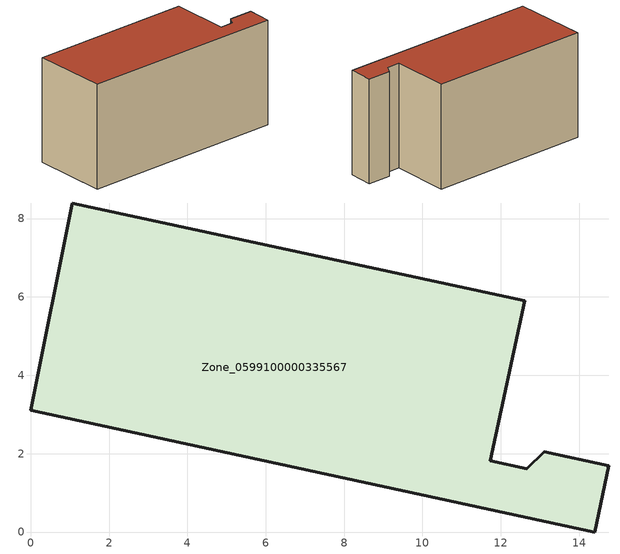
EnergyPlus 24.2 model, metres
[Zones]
Zone_0599100000335567
 floor ground (C_G): 12.61,5.91 11.73,1.82 12.66,1.62 13.11,2.05 14.76,1.69 14.4,0 0,3.1 1.06,8.4 z0
 wall outside (C_F): 14.4,0 14.76,1.69 13.11,2.05 12.66,1.62 11.73,1.82 12.61,5.91 1.06,8.4 0,3.1 14.4,0 z0:7.56
 roof outside (C_R): 1.06,8.4 0,3.1 14.4,0 14.76,1.69 13.11,2.05 12.66,1.62 11.73,1.82 12.61,5.91 z7.56
[BUILDING]
Pand.0599100000335567: North Axis=0; Terrain=City; Loads Convergence Tolerance Value=0.04; Temperature Convergence Tolerance Value=0.4; Solar Distribution=FullExterior; Maximum Number of Warmup Days=25; Minimum Number of Warmup Days=1
[Site:Location]
Rotterdam.The.Hague.AP_ZH_NLD Design_Conditions: Latitude=51.96; Longitude=4.45; Time Zone=1; Elevation=-4.5
[SITE:GROUNDTEMPERATURE:BUILDINGSURFACE]
18, 18, 18, 18, 18, 18, 18, 18, 18, 18, 18, 18
[MATERIAL] Thermal Absorptance=0.9; Solar Absorptance=0.7; Visible Absorptance=0.7
Name | Roughness | Thickness | Conductivity | Density | Specific Heat
G.TI.1975-1991 | MediumSmooth | 0.15 | 0.288461 | 540 | 1210
F.TI.1975-1991 | Rough | 0.3 | 0.230769 | 1920 | 840
R.TI.1975-1991 | MediumRough | 0.2 | 0.153846 | 1500 | 1000
[CONSTRUCTION]
C_G: G.TI.1975-1991
C_F: F.TI.1975-1991
C_R: R.TI.1975-1991
[ZONE]
Zone_0599100000335567: Type=1; Multiplier=1; Ceiling Height=Autocalculate; Volume=Autocalculate; Floor Area=autocalculate; Part of Total Floor Area=Yes
[ZONEINFILTRATION:DESIGNFLOWRATE]
Infil_Zone_0599100000335567: Zone or ZoneList or Space or SpaceList=Zone_0599100000335567; Schedule=AlwaysOn; Design Flow Rate Calculation Method=Flow/Area; Flow Rate per Floor Area=0.003; Constant Term Coefficient=1; Temperature Term Coefficient=0; Velocity Term Coefficient=0; Velocity Squared Term Coefficient=0
[HVACTEMPLATE:ZONE:IDEALLOADSAIRSYSTEM]
Zone_0599100000335567: Maximum Heating Supply Air Temperature=50; Minimum Cooling Supply Air Temperature=13; Maximum Heating Supply Air Humidity Ratio=0.0156; Minimum Cooling Supply Air Humidity Ratio=0.0077; Heating Limit=NoLimit; Cooling Limit=NoLimit; Dehumidification Control Type=ConstantSensibleHeatRatio; Cooling Sensible Heat Ratio=0.7; Dehumidification Setpoint=60; Humidification Control Type=None; Humidification Setpoint=30; Outdoor Air Method=None; Outdoor Air Flow Rate per Person=0.00944; Outdoor Air Flow Rate per Zone Floor Area=0; Outdoor Air Flow Rate per Zone=0; Demand Controlled Ventilation Type=None; Outdoor Air Economizer Type=NoEconomizer; Heat Recovery Type=None; Sensible Heat Recovery Effectiveness=0.7; Latent Heat Recovery Effectiveness=0.65
[ZONECONTROL:THERMOSTAT]
ThermostatControl_Zone_0599100000335567: Zone or ZoneList=Zone_0599100000335567; Control Type Schedule=DualSetpointControlType; Control 1=Thermostat_Zone_0599100000335567; Temperature Difference Between Cutout And Setpoint=0
[THERMOSTATSETPOINT:DUALSETPOINT]
Thermostat_Zone_0599100000335567: Heating Setpoint Temperature Schedule=HeatingSetpoint_Zone_0599100000335567; Cooling Setpoint Temperature Schedule=CoolingSetpoint_Zone_0599100000335567
[SCHEDULE:COMPACT]
HeatingSetpoint_Zone_0599100000335567: Through: 12/31, For: AllDays, Until: 24:00, 21
CoolingSetpoint_Zone_0599100000335567: Through: 12/31, For: AllDays, Until: 24:00, 24
DualSetpointControlType: Through: 12/31, For: AllDays, Until: 24:00, 4
AlwaysOn: Through: 12/31, For: AllDays, Until: 24:00, 1
